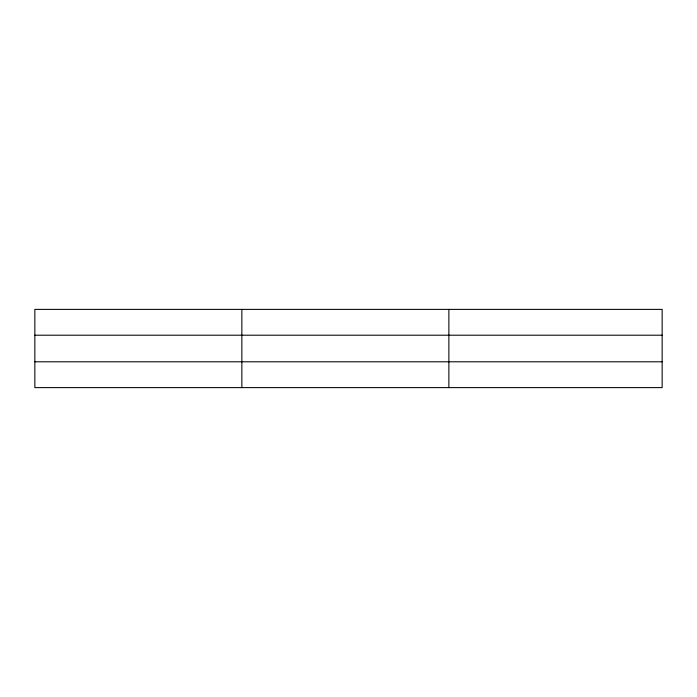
<?xml version="1.0" encoding="UTF-8"?>
<svg xmlns="http://www.w3.org/2000/svg" width="697" height="697" viewBox="0 0 697 697"><rect width="100%" height="100%" fill="white"/><g stroke="black" fill="none" stroke-linecap="round" stroke-linejoin="round"><path stroke-width="1.05" d="M241.859 387.61L241.859 309.39M448.868 387.61L448.868 309.39M662.15 335.205L662.15 309.39L34.85 309.39L34.85 387.61L662.15 387.61L662.15 335.205L34.85 335.205M34.85 361.795L662.15 361.795"/></g></svg>
